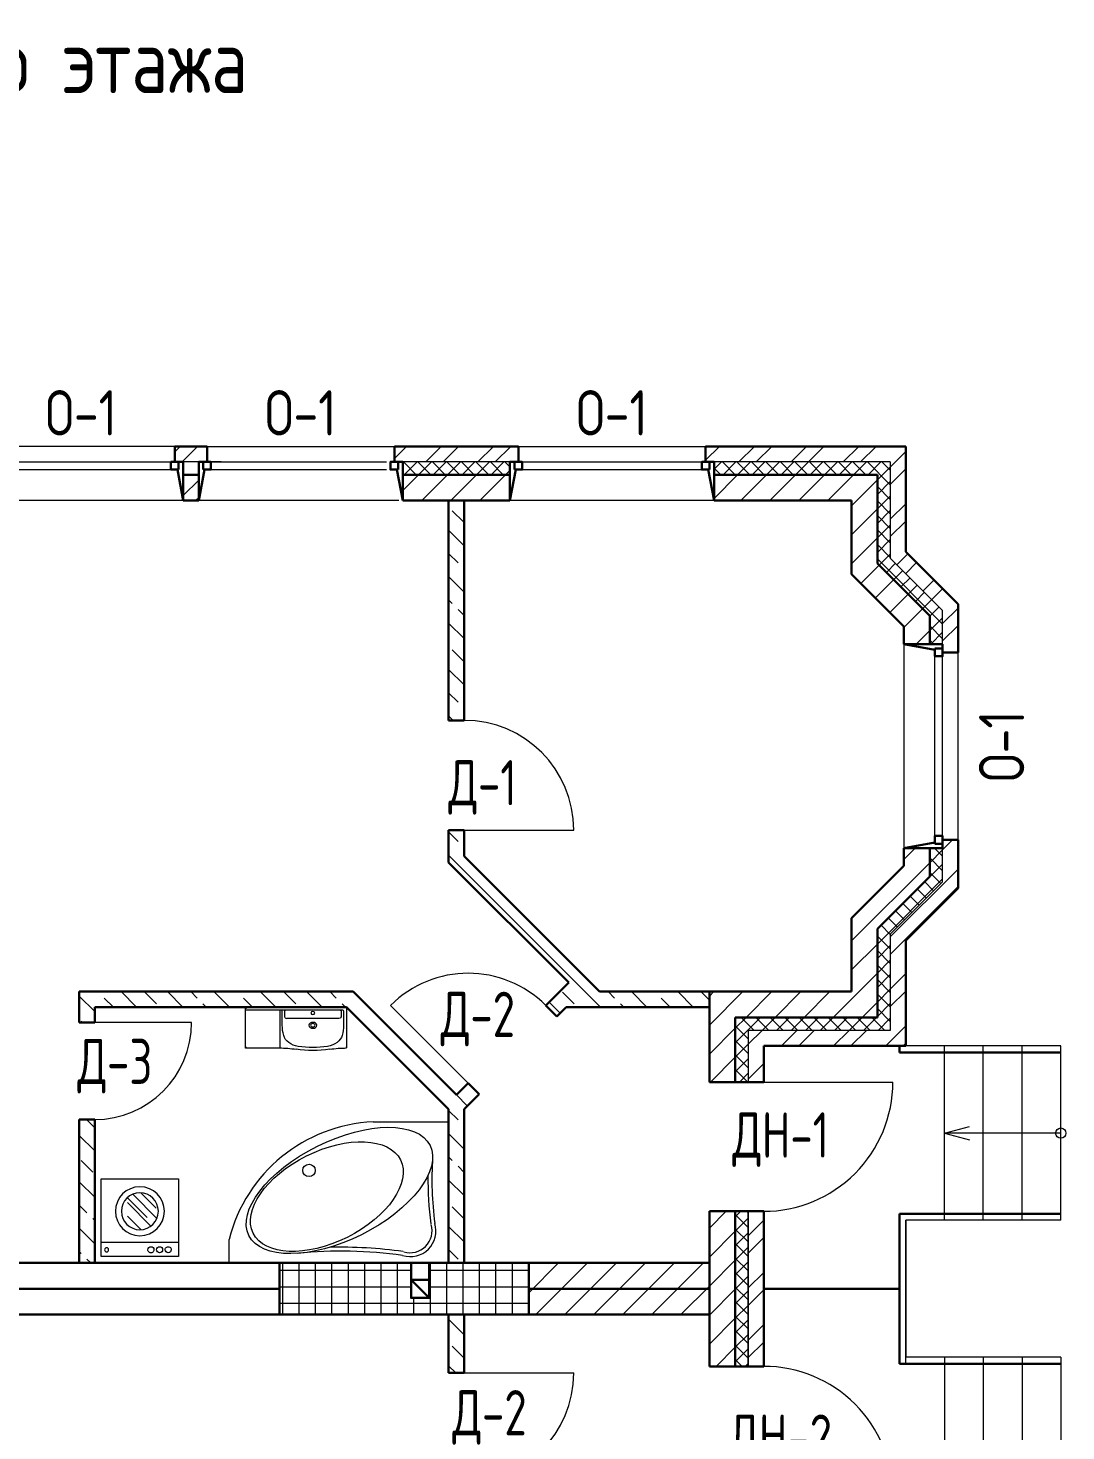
# Model space of a CAD drawing. Header units: millimetres. Extents: x -56498 to 234605, y -296269 to -29969.
# Drawn here: x 88706 to 96742, y -219810 to -208953 of the extents above; entities that cross this region are included whole.
import ezdxf
from ezdxf.enums import TextEntityAlignment as Align

# ---------------------------------------------------------------- set-up
doc = ezdxf.new("R2010")
doc.units = ezdxf.units.MM
doc.header["$LTSCALE"] = 100
for name, color, linetype, lineweight in [('0.3', 7, 'Continuous', 30), ('Примітки 0.09', 200, 'Continuous', 9), ('Сантехника', 3, 'Continuous', 25), ('Сантехніка 0.18', 92, 'Continuous', 18), ('Тонкі 0.18', 142, 'Continuous', 18), ('Штрихування 0.09', 253, 'Continuous', 9)]:
    doc.layers.add(name, color=color, linetype=linetype, lineweight=lineweight)
doc.styles.add('SPDS', font='SPDS.shx', dxfattribs={"width": 0.9})
pattern_1 = [(45, (-1000, -118800), (-112.2532, 112.2532), [])]
pattern_2 = [(135, (-1000, -118800), (-179.6051, -179.6051), []), (135, (-1000, -118620.4), (-179.6051, -179.6051), [127, -63.5])]
pattern_3 = [(45, (-1000, -118800), (-202.05576, 202.05576), []), (45, (-865.3, -118800), (-202.05576, 202.05576), [])]
pattern_4 = [(45, (-1000, -118800), (-56.1266, 56.1266), []), (135, (-1000, -118800), (-56.1266, -56.1266), [])]

# ---------------------------------------------------------------- blocks, each defined once
blk = doc.blocks.new('s_riho')
for p, q in [((0, 1400), (0, 0)), ((0, 1400), (150, 1400)), ((900, 481.2), (900, 0)), ((0, 0), (900, 0))]:
    blk.add_line(p, q)
blk.add_circle((590, 890), 39.5)
for centre, radius, start, end in [((-94.5, 435), 995.5, 2.66113, 75.7857), ((-2691.1, 682.6), 2766.5, 351.90597, 5.80621), ((-2691.1, 682.6), 2791.5, 351.90597, 1.5857), ((204.5, 244.6), 164, 162.7961, 286.89884), ((204.5, 244.6), 139, 162.7961, 286.89884), ((529.8, -1945), 2076.6, 89.24614, 97.77654), ((529.8, -1945), 2051.6, 86.02724, 97.77654)]:
    blk.add_arc(centre, radius, start, end)
for centre, major_axis, ratio in [((462.1, 696), (287.1, -577.6), 0.488372), ((422.9, 776.3), (233.7, -470.1), 0.552381)]:
    blk.add_ellipse(centre, major_axis=major_axis, ratio=ratio)
blk = doc.blocks.new('s_09')
at = {"color": 0, "lineweight": 0}
for p, q in [((-389, 0), (389, 0)), ((-389, 0), (389, 0)), ((-391, -312), (-391, -2)), ((-391, -312), (-391, -2)), ((-387, -18), (359, -17)), ((-126, -18), (-126, -310)), ((-107, -137), (-107, -24)), ((-87, -74), (-87, -24)), ((332, -85), (-71, -85)), ((348, -24), (348, -73)), ((368, -24), (368, -137)), ((391, -1), (391, -311)), ((391, -1), (391, -311)), ((-130, -313), (-389, -313)), ((-130, -313), (-389, -313))]:
    blk.add_line(p, q, dxfattribs=at)
at = {"color": 0, "lineweight": 0, "extrusion": (0, 0, -1)}
for centre, major_axis, start_param, end_param in [((-389, -2), (2.17, 0), 3.141593, 4.712389), ((-389, -2), (2.17, 0), 3.141593, 4.712389), ((-385, -5), (2.17, 0), 3.141593, 4.712389), ((-98, -24), (8.69, 0.01), 3.141593, 4.712389), ((-96, -24), (8.69, 0.01), -1.570796, 0), ((-71, -74), (15.6, 0), 1.570796, 3.141593), ((130, -42), (15.2, 0), 3.141593, 9.424778), ((332, -73), (15.6, 0), 0, 1.570796), ((356, -24), (8.69, 0.01), 3.141593, 4.712389), ((359, -24), (8.69, 0.01), 4.712389, 6.283185), ((393, -137), (500, 0), 2.930161, 3.141593), ((48, -193), (147, 0), 1.78252, 2.930161), ((130, -137), (30.4, 0), 3.141593, 9.424778), ((130, -137), (17.4, 0), 3.141593, 9.424778), ((213, -192), (147, 0), 0.211432, 1.359073), ((-132, -137), (500, 0), 0, 0.211432), ((-389, -312), (2.17, 0), 1.570796, 3.141593), ((-389, -312), (2.17, 0), 1.570796, 3.141593), ((-384, -308), (2.17, 0), 1.570796, 3.141593), ((-130, -807), (659, 0), -1.570796, -1.371459), ((-130, -807), (659, 0), -1.570796, -1.371459), ((130, 162), (659, 0), 1.371459, 1.770134), ((130, 162), (659, 0), 1.371459, 1.770134), ((130, 95), (539, 0), 1.359073, 1.78252), ((392, -807), (659, 0), 4.513052, 4.7091), ((392, -807), (659, 0), 4.513052, 4.7091), ((385, -308), (2.17, 0), 0, 1.560992), ((389, -311), (2.17, 0), 0, 1.567507), ((389, -311), (2.17, 0), 0, 1.567507)]:
    blk.add_ellipse(centre, major_axis=major_axis, ratio=0.750374, start_param=start_param, end_param=end_param, dxfattribs=at)
blk = doc.blocks.new('s_50')
at = {"ltscale": 600}
for p, q in [((600, 0), (0, 0)), ((0, 0), (0, -600)), ((491, -600), (491, 0)), ((600, -600), (600, 0)), ((297, -356), (145, -203)), ((365, -385), (183, -204)), ((393, -309), (287, -204)), ((225, -426), (107, -308)), ((305, -432), (118, -245)), ((0, -600), (600, -600))]:
    blk.add_line(p, q, dxfattribs=at)
for centre, major_axis, start_param, end_param in [((548, -42), (11.2, 11.2), 5.497787, 11.780972), ((250, -300), (134, 134), 5.497787, 11.780972), ((250, -300), (101, 101), 5.497787, 11.780972), ((548, -385), (-16.6, 16.6), -0.785398, 2.356194), ((548, -452), (-16.6, 16.6), -0.785398, 2.356194), ((548, -385), (-16.6, 16.6), 2.356194, 5.497787), ((548, -452), (16.6, 16.6), 3.926991, 7.068583), ((548, -519), (16.6, 16.6), 0.785398, 3.926991), ((548, -519), (16.6, 16.6), 3.926991, 7.068583)]:
    blk.add_ellipse(centre, major_axis=major_axis, ratio=1, start_param=start_param, end_param=end_param, dxfattribs=at)

msp = doc.modelspace()

# ---------------------------------------------------------------- hatches: boundary and pattern name
at = {"layer": 'Штрихування 0.09'}
h = msp.add_hatch(dxfattribs=at)
h.set_pattern_fill('ANSI32', color=256, scale=30, style=0)
h.set_pattern_definition(pattern_3)
h.paths.add_polyline_path([(90027.292, -212310.359), (89907.29, -212310.359), (89907.29, -212410.359), (90027.292, -212410.359)])
h.paths.add_polyline_path([(90027.292, -212410.359), (89907.29, -212410.359), (89907.29, -212610.359), (90027.292, -212610.359)])
h.paths.add_polyline_path([(90092.292, -212190.359), (89842.29, -212190.359), (89842.29, -212310.359), (89872.29, -212310.359), (89907.29, -212310.359), (90092.292, -212310.359)])
h = msp.add_hatch(dxfattribs=at)
h.set_pattern_fill('ANSI32', color=256, scale=30, style=0)
h.set_pattern_definition(pattern_3)
h.paths.add_polyline_path([(92502.286, -212190.359), (91542.292, -212190.359), (91542.292, -212310.359), (91572.292, -212310.359), (91607.292, -212310.359), (92497.29, -212310.359), (92502.286, -212310.359)])
h = msp.add_hatch(dxfattribs=at)
h.set_pattern_fill('ANSI32', color=256, scale=30, style=0)
h.set_pattern_definition(pattern_3)
h.paths.add_polyline_path([(95502.29, -212190.359), (93952.289, -212190.359), (93952.289, -212310.359), (93982.289, -212310.359), (94017.289, -212310.359), (95382.29, -212310.359), (95382.29, -213055.102), (95787.284, -213460.104), (95787.284, -213720.359), (95787.284, -213785.359), (95907.284, -213785.359), (95907.284, -213410.399), (95502.29, -213005.397)])
h = msp.add_hatch(dxfattribs=at)
h.set_pattern_fill('ANSI37', color=256, scale=25, style=0)
h.set_pattern_definition(pattern_4)
h.paths.add_polyline_path([(92437.286, -212310.359), (91607.292, -212310.359), (91607.292, -212410.359), (92437.286, -212410.359)])
h = msp.add_hatch(dxfattribs=at)
h.set_pattern_fill('ANSI37', color=256, scale=25, style=0)
h.set_pattern_definition(pattern_4)
h.paths.add_polyline_path([(95382.29, -212310.359), (94017.289, -212310.359), (94017.289, -212410.359), (95282.29, -212410.359), (95282.29, -213096.523), (95687.284, -213501.525), (95687.284, -213720.359), (95787.284, -213720.359), (95787.284, -213460.104), (95382.29, -213055.102)])
h = msp.add_hatch(dxfattribs=at)
h.set_pattern_fill('ANSI32', color=256, scale=40, style=0)
h.set_pattern_definition([(45, (-1000, -118800), (-269.4077, 269.4077), []), (45, (-820.4, -118800), (-269.4077, 269.4077), [])])
h.paths.add_polyline_path([(90027.292, -212410.359), (89907.29, -212410.359), (89907.29, -212610.359), (90027.292, -212610.359)])
h = msp.add_hatch(dxfattribs=at)
h.set_pattern_fill('ANSI31', color=256, scale=50, style=0)
h.set_pattern_definition(pattern_1)
h.paths.add_polyline_path([(92437.286, -212410.359), (91607.292, -212410.359), (91607.292, -212610.359), (92437.286, -212610.359)])
h = msp.add_hatch(dxfattribs=at)
h.set_pattern_fill('ANSI31', color=256, scale=50, style=0)
h.set_pattern_definition(pattern_1)
h.paths.add_polyline_path([(95282.29, -212410.359), (94017.289, -212410.359), (94017.289, -212610.359), (95082.29, -212610.359), (95082.29, -213179.365), (95487.284, -213584.367), (95487.284, -213720.359), (95687.284, -213720.359), (95687.284, -213501.525), (95282.29, -213096.523)])
h = msp.add_hatch(dxfattribs=at)
h.set_pattern_fill('ANSI33', color=256, scale=40, angle=90, style=0)
h.set_pattern_definition(pattern_2)
h.paths.add_polyline_path([(92082.289, -212610.359), (91962.289, -212610.359), (91962.289, -214310.876), (92082.289, -214310.876)])
h.paths.add_polyline_path([(92082.289, -215361.17), (92082.289, -215160.876), (91962.289, -215160.876), (91962.289, -215410.876), (92892.03, -216340.617), (92715.254, -216517.394), (92800.107, -216602.247), (92871.995, -216530.359), (93982.29, -216530.359), (93982.29, -216410.359), (93131.477, -216410.359)])
h = msp.add_hatch(dxfattribs=at)
h.set_pattern_fill('ANSI31', color=256, scale=50, style=0)
h.set_pattern_definition(pattern_1)
h.paths.add_polyline_path([(93982.29, -217110.359), (94182.29, -217110.359), (94182.29, -216610.359), (95282.29, -216610.359), (95282.29, -215924.194), (95687.284, -215519.192), (95687.284, -215300.359), (95487.284, -215300.359), (95487.284, -215436.349), (95082.29, -215841.351), (95082.29, -216410.359), (93982.29, -216410.359)])
h = msp.add_hatch(dxfattribs=at)
h.set_pattern_fill('ANSI37', color=256, scale=25, style=0)
h.set_pattern_definition(pattern_4)
h.paths.add_polyline_path([(94182.29, -217110.359), (94282.29, -217110.359), (94282.29, -216710.359), (95382.29, -216710.359), (95382.29, -215965.615), (95787.284, -215560.613), (95787.284, -215300.359), (95687.284, -215300.359), (95687.284, -215519.192), (95282.29, -215924.194), (95282.29, -216610.359), (94182.29, -216610.359)])
h = msp.add_hatch(dxfattribs=at)
h.set_pattern_fill('ANSI32', color=256, scale=30, style=0)
h.set_pattern_definition(pattern_3)
h.paths.add_polyline_path([(94282.29, -217110.359), (94402.29, -217110.359), (94402.29, -216830.359), (95502.29, -216830.359), (95502.29, -216015.32), (95907.284, -215610.318), (95907.284, -215235.359), (95787.284, -215235.359), (95787.284, -215560.613), (95382.29, -215965.615), (95382.29, -216710.359), (94282.29, -216710.359)])
h = msp.add_hatch(dxfattribs=at)
h.set_pattern_fill('ANSI33', color=256, scale=40, angle=90, style=0)
h.set_pattern_definition(pattern_2)
h.paths.add_polyline_path([(91222.289, -216410.359), (89102.29, -216410.359), (89102.29, -216650.359), (89222.29, -216650.359), (89222.29, -216530.359), (91172.583, -216530.359), (91962.289, -217320.064), (91962.289, -218510.359), (92082.289, -218510.359), (92082.289, -217320.064), (92199.066, -217203.288), (92114.213, -217118.435), (92022.289, -217210.359)])
h.paths.add_polyline_path([(89222.29, -217400.359), (89102.29, -217400.359), (89102.29, -218510.359), (89222.29, -218510.359)], flags=17)
h = msp.add_hatch(dxfattribs=at)
h.set_pattern_fill('ANSI31', color=256, scale=50, style=0)
h.set_pattern_definition(pattern_1)
h.paths.add_polyline_path([(93982.29, -219310.359), (94182.29, -219310.359), (94182.29, -218110.359), (93982.29, -218110.359)])
h = msp.add_hatch(dxfattribs=at)
h.set_pattern_fill('ANSI37', color=256, scale=25, style=0)
h.set_pattern_definition(pattern_4)
h.paths.add_polyline_path([(94182.29, -219310.359), (94282.29, -219310.359), (94282.29, -218110.359), (94182.29, -218110.359)])
h = msp.add_hatch(dxfattribs=at)
h.set_pattern_fill('ANSI32', color=256, scale=30, style=0)
h.set_pattern_definition(pattern_3)
h.paths.add_polyline_path([(94402.29, -218060.359), (94282.29, -218060.359), (94282.29, -219360.359), (94402.29, -219360.359)])
h = msp.add_hatch(dxfattribs=at)
h.set_pattern_fill('NET', color=256, scale=40, style=0)
h.paths.add_polyline_path([(90902.29, -218510.359), (90652.29, -218510.359), (90652.29, -218710.359), (90902.29, -218710.359)])
h.paths.add_polyline_path([(90902.29, -218710.359), (90652.29, -218710.359), (90652.29, -218910.359), (90902.29, -218910.359)])
h.paths.add_polyline_path([(92582.29, -218510.359), (91812.29, -218510.359), (91812.29, -218640.359), (91812.29, -218780.359), (91672.29, -218780.359), (91672.29, -218640.359), (91672.29, -218510.359), (90902.29, -218510.359), (90902.29, -218910.359), (92582.29, -218910.359)])
h = msp.add_hatch(dxfattribs=at)
h.set_pattern_fill('ANSI31', color=256, scale=50, style=0)
h.set_pattern_definition(pattern_1)
h.paths.add_polyline_path([(93982.29, -218510.359), (92582.29, -218510.359), (92582.29, -218710.359), (93982.29, -218710.359)])
h.paths.add_polyline_path([(93982.29, -218710.359), (92582.29, -218710.359), (92582.29, -218910.359), (93982.29, -218910.359)])
h = msp.add_hatch(dxfattribs=at)
h.set_pattern_fill('ANSI33', color=256, scale=40, angle=90, style=0)
h.set_pattern_definition(pattern_2)
h.paths.add_polyline_path([(92082.289, -218910.359), (91962.289, -218910.359), (91962.289, -219360.359), (92082.289, -219360.359)])

# ---------------------------------------------------------------- linework, layer by layer
at = {"layer": '0.3'}
for p, q in [((90092.292, -212190.359), (89842.29, -212190.359)), ((89842.29, -212190.359), (89842.29, -212310.359)), ((90092.292, -212190.359), (90092.292, -212310.359)), ((92502.286, -212190.359), (91542.292, -212190.359)), ((91542.292, -212190.359), (91542.292, -212310.359)), ((92502.286, -212190.359), (92502.286, -212310.359)), ((95502.29, -212190.359), (93952.289, -212190.359)), ((93952.289, -212190.359), (93952.289, -212310.359)), ((95502.29, -212190.359), (95502.29, -213005.397)), ((89907.29, -212310.359), (89842.29, -212310.359)), ((89862.29, -212370.359), (89907.29, -212610.359)), ((89907.29, -212610.359), (89907.29, -212310.359)), ((90027.292, -212610.359), (90027.292, -212310.359)), ((90027.292, -212310.359), (90092.292, -212310.359)), ((90072.292, -212370.359), (90027.292, -212610.359)), ((91607.292, -212310.359), (91542.292, -212310.359)), ((91562.292, -212370.359), (91607.292, -212610.359)), ((91607.292, -212610.359), (91607.292, -212310.359)), ((92437.286, -212610.359), (92437.286, -212310.359)), ((92437.286, -212310.359), (92502.286, -212310.359)), ((92482.286, -212370.359), (92437.286, -212610.359)), ((94017.289, -212310.359), (93952.289, -212310.359)), ((93972.289, -212370.359), (94017.289, -212610.359)), ((94017.289, -212610.359), (94017.289, -212310.359)), ((90027.292, -212410.359), (89907.322, -212410.359)), ((92437.286, -212410.359), (91607.292, -212410.359)), ((95282.29, -212410.359), (94017.289, -212410.359)), ((95282.29, -212410.359), (95282.29, -213096.523)), ((90027.292, -212610.359), (89907.322, -212610.359)), ((92437.286, -212610.359), (91607.292, -212610.359)), ((91962.289, -212610.359), (91962.289, -214310.876)), ((92082.289, -212610.359), (92082.289, -214310.876)), ((95082.29, -212610.359), (94017.289, -212610.359)), ((95082.29, -212610.359), (95082.29, -213179.365)), ((95907.284, -213410.399), (95502.29, -213005.397)), ((95687.284, -213501.525), (95282.29, -213096.523)), ((95487.284, -213584.367), (95082.29, -213179.365)), ((95907.284, -213785.359), (95907.284, -213410.399)), ((95687.284, -213720.359), (95687.284, -213501.525)), ((95487.284, -213720.359), (95487.284, -213584.367)), ((95487.284, -213720.359), (95787.284, -213720.359)), ((95727.284, -213765.359), (95487.284, -213720.359)), ((95787.284, -213720.359), (95787.284, -213785.359)), ((95907.284, -213785.359), (95787.284, -213785.359)), ((92082.289, -214310.876), (91962.289, -214310.876)), ((91962.289, -215160.876), (91962.289, -215410.876)), ((92082.289, -215160.876), (91962.289, -215160.876)), ((92082.289, -215160.876), (92082.289, -215361.17)), ((95727.284, -215255.359), (95487.284, -215300.359)), ((95487.284, -215436.349), (95487.284, -215300.359)), ((95487.284, -215300.359), (95787.284, -215300.359)), ((95687.284, -215519.192), (95687.284, -215300.359)), ((95907.284, -215235.359), (95787.284, -215235.359)), ((95787.284, -215300.359), (95787.284, -215235.359)), ((95907.284, -215610.318), (95907.284, -215235.359)), ((92892.03, -216340.617), (91962.289, -215410.876)), ((93131.477, -216410.359), (92082.289, -215361.17)), ((95082.29, -215841.351), (95487.284, -215436.349)), ((95282.29, -215924.194), (95687.284, -215519.192)), ((95502.29, -216015.32), (95907.284, -215610.318)), ((95082.29, -215841.351), (95082.29, -216410.359)), ((95282.29, -215924.194), (95282.29, -216610.359)), ((95502.29, -216015.32), (95502.29, -216830.359)), ((92715.254, -216517.394), (92892.03, -216340.617)), ((89102.29, -216410.359), (91222.289, -216410.359)), ((89102.29, -216410.359), (89102.29, -216650.359)), ((92022.289, -217210.359), (91222.289, -216410.359)), ((93131.477, -216410.359), (93982.29, -216410.359)), ((95082.29, -216410.359), (93982.29, -216410.359)), ((93982.29, -216410.359), (93982.29, -217110.359)), ((89222.29, -216530.359), (91172.583, -216530.359)), ((89222.29, -216530.359), (89222.29, -216650.359)), ((91962.289, -217320.064), (91172.583, -216530.359)), ((92715.254, -216517.394), (92800.107, -216602.247)), ((92800.107, -216602.247), (92871.995, -216530.359)), ((92871.995, -216530.359), (93982.29, -216530.359)), ((89102.29, -216650.359), (89222.29, -216650.359)), ((95282.29, -216610.359), (94182.29, -216610.359)), ((94182.29, -216610.359), (94182.29, -217110.359)), ((95502.29, -216830.359), (94402.29, -216830.359)), ((94402.29, -216830.359), (94402.29, -217110.359)), ((95452.29, -216880.359), (95452.29, -216830.359)), ((96702.29, -216880.359), (95452.29, -216880.359)), ((92022.289, -217210.359), (92114.213, -217118.435)), ((92114.213, -217118.435), (92199.066, -217203.288)), ((94402.29, -217110.359), (93982.29, -217110.359)), ((92082.289, -217320.064), (92199.066, -217203.288)), ((91962.289, -217320.064), (91962.289, -218510.359)), ((92082.289, -217320.064), (92082.289, -218510.359)), ((89102.29, -217400.359), (89102.29, -218510.359)), ((89102.29, -217400.359), (89222.29, -217400.359)), ((89222.29, -217400.359), (89222.29, -218510.359)), ((93982.29, -219310.359), (93982.29, -218110.359)), ((93982.29, -218110.359), (93982.29, -219310.359)), ((94402.29, -218110.359), (93982.29, -218110.359)), ((94182.29, -219310.359), (94182.29, -218110.359)), ((94182.29, -218110.359), (94182.29, -219310.359)), ((94402.29, -219310.359), (94402.29, -218110.359)), ((94402.29, -218110.359), (94402.29, -219310.359)), ((95452.29, -218130.359), (95452.29, -219290.359)), ((96702.29, -218130.359), (95452.29, -218130.359)), ((95452.29, -219290.359), (95452.29, -218130.359)), ((84782.29, -218510.359), (93982.29, -218510.359)), ((84782.29, -218510.359), (93982.29, -218510.359)), ((90652.29, -218510.359), (90652.29, -218910.359)), ((91672.29, -218640.359), (91672.29, -218510.359)), ((91812.29, -218640.359), (91812.29, -218510.359)), ((92582.29, -218510.359), (92582.29, -218910.359)), ((84582.29, -218710.359), (90652.29, -218710.359)), ((92582.29, -218710.359), (93982.29, -218710.359)), ((95452.29, -218710.359), (94402.29, -218710.359)), ((95452.29, -218710.359), (94402.29, -218710.359)), ((84782.29, -218910.359), (93982.29, -218910.359)), ((84782.29, -218910.359), (93982.29, -218910.359)), ((91962.289, -219360.359), (91962.289, -218910.359)), ((92082.289, -219360.359), (92082.289, -218910.359)), ((94402.29, -219310.359), (93982.29, -219310.359)), ((96702.29, -219290.359), (95452.29, -219290.359)), ((92082.289, -219360.359), (91962.289, -219360.359))]:
    msp.add_line(p, q, dxfattribs=at)
for points in [[(89872.29, -212370.359), (89872.29, -212310.359), (89812.29, -212310.359), (89812.29, -212370.359)], [(90062.292, -212370.359), (90062.292, -212310.359), (90122.292, -212310.359), (90122.292, -212370.359)], [(91572.292, -212370.359), (91572.292, -212310.359), (91512.292, -212310.359), (91512.292, -212370.359)], [(92472.286, -212370.359), (92472.286, -212310.359), (92532.286, -212310.359), (92532.286, -212370.359)], [(93982.289, -212370.359), (93982.289, -212310.359), (93922.289, -212310.359), (93922.289, -212370.359)], [(95727.284, -213755.359), (95787.284, -213755.359), (95787.284, -213815.359), (95727.284, -213815.359)], [(95727.284, -215265.359), (95787.284, -215265.359), (95787.284, -215205.359), (95727.284, -215205.359)]]:
    msp.add_lwpolyline(points, close=True, dxfattribs=at)
msp.add_lwpolyline([(91672.29, -218640.359), (91672.29, -218780.359), (91812.29, -218780.359), (91672.29, -218640.359), (91812.29, -218640.359), (91812.29, -218780.359)], dxfattribs=at)
at = {"layer": 'Тонкі 0.18'}
for p, q in [((89842.29, -212190.359), (88392.29, -212190.359)), ((90092.292, -212190.359), (91542.292, -212190.359)), ((92502.286, -212190.359), (93952.289, -212190.359)), ((88422.303, -212370.359), (89812.259, -212370.359)), ((88452.259, -212310.359), (89812.259, -212310.359)), ((90202.29, -212310.359), (89812.29, -212310.359)), ((90122.292, -212310.359), (91482.292, -212310.359)), ((90122.292, -212370.359), (91482.292, -212370.359)), ((92497.29, -212310.359), (91562.29, -212310.359)), ((92532.286, -212310.359), (93922.289, -212310.359)), ((92532.286, -212370.359), (93922.289, -212370.359)), ((95382.29, -212310.359), (94017.289, -212310.359)), ((95382.29, -212310.359), (95382.29, -213055.102)), ((89907.259, -212610.359), (88357.259, -212610.359)), ((91577.292, -212610.359), (90027.292, -212610.359)), ((94017.289, -212610.359), (92437.286, -212610.359)), ((95787.284, -213460.104), (95382.29, -213055.102)), ((95787.284, -213720.359), (95787.284, -213460.104)), ((95487.284, -213720.359), (95487.284, -215300.359)), ((95727.284, -215205.359), (95727.284, -213815.359)), ((95787.284, -215205.359), (95787.284, -213815.359)), ((95907.284, -215235.359), (95907.284, -213785.359)), ((92082.289, -215160.876), (92932.289, -215160.876)), ((95787.284, -215560.613), (95787.284, -215300.359)), ((95382.29, -215965.615), (95787.284, -215560.613)), ((95382.29, -215965.615), (95382.29, -216710.359)), ((92114.213, -217118.435), (91513.172, -216517.394)), ((89972.29, -216650.359), (89222.29, -216650.359)), ((95382.29, -216710.359), (94282.29, -216710.359)), ((94282.29, -216710.359), (94282.29, -217113.127)), ((96702.29, -216830.359), (95502.29, -216830.359)), ((95802.29, -218180.359), (95802.29, -216830.359)), ((96102.29, -218180.359), (96102.29, -216830.359)), ((96402.29, -218180.359), (96402.29, -216830.359)), ((96702.29, -218180.359), (96702.29, -216830.359)), ((95802.29, -217505.359), (95995.476, -217453.595)), ((96702.29, -217505.359), (95802.29, -217505.359)), ((95802.29, -217505.359), (95995.476, -217557.122)), ((94282.29, -219310.359), (94282.29, -218110.359)), ((94282.29, -218110.359), (94282.29, -219310.359)), ((96702.29, -218180.359), (95502.29, -218180.359)), ((95502.29, -219290.359), (95502.29, -218180.359)), ((95502.29, -218180.359), (95502.29, -219240.359)), ((96702.29, -219240.359), (95502.29, -219240.359)), ((95802.29, -219240.359), (95802.29, -220590.359)), ((96102.29, -219240.359), (96102.29, -220590.359)), ((96402.29, -219240.359), (96402.29, -220590.359)), ((96702.29, -219240.359), (96702.29, -220590.359)), ((92082.289, -219360.359), (92932.289, -219360.359))]:
    msp.add_line(p, q, dxfattribs=at)
at = {"layer": 'Тонкі 0.18', "ltscale": 0.5}
msp.add_line((94402.29, -217110.359), (95402.29, -217110.359), dxfattribs=at)
at = {"layer": 'Тонкі 0.18'}
msp.add_circle((96702.29, -217505.359), 40, dxfattribs=at)
for centre, radius, start, end in [((92082.289, -215160.876), 850, 0, 90), ((92114.213, -217118.435), 850, 45, 135), ((89222.29, -216650.359), 750, 270, 0), ((92082.289, -219360.359), 850, 270, 0)]:
    msp.add_arc(centre, radius, start, end, dxfattribs=at)
at = {"layer": 'Тонкі 0.18', "ltscale": 0.5}
for centre, start, end in [((94402.29, -217110.359), 269.9366062, 0), ((94402.29, -220310.359), 0, 90.0633938)]:
    msp.add_arc(centre, 1000, start, end, dxfattribs=at)

# ---------------------------------------------------------------- block references
at = {"layer": 'Сантехника'}
msp.add_blockref('s_09', (90781.386, -216533.962), dxfattribs=at)
at = {"layer": 'Сантехніка 0.18', "xscale": 1.214285714318976, "yscale": 1.214285714318976, "zscale": 1.214285714318976, "rotation": 90}
msp.add_blockref('s_riho', (91962.285, -218510.359), dxfattribs=at)
at = {"layer": 'Сантехніка 0.18', "xscale": -1, "rotation": 90}
msp.add_blockref('s_50', (89272.29, -217860.359), dxfattribs=at)

# ---------------------------------------------------------------- texts
at = {"layer": 'Примітки 0.09', "style": 'SPDS'}
for s, height, p in [('План полов / заполнения проемов 1-го этажа', 500, (84480.507, -209456.241)), ('О-1', 350, (89117.29, -212105.818)), ('О-1', 350, (90817.292, -212105.818)), ('О-1', 350, (93227.288, -212105.818))]:
    msp.add_text(s, height=height, dxfattribs=at).set_placement(p, align=Align.CENTER)
msp.add_text('О-1', height=350, rotation=90, dxfattribs=at).set_placement((96419.262, -214510.359), align=Align.CENTER)
at = {"layer": 'Примітки 0.09', "style": 'SPDS', "width": 0.9}
for s, p in [('Д-1', (92225.494, -214968.368)), ('Д-2', (92189.024, -216761.218)), ('Д-3', (89379.032, -217125.306)), ('ДH-1', (94533.884, -217694.643)), ('Д-2', (92279.536, -219844.278)), ('ДH-2', (94533.884, -220033.01))]:
    msp.add_text(s, height=350, dxfattribs=at).set_placement(p, align=Align.CENTER)

doc.saveas('drawing.dxf')
